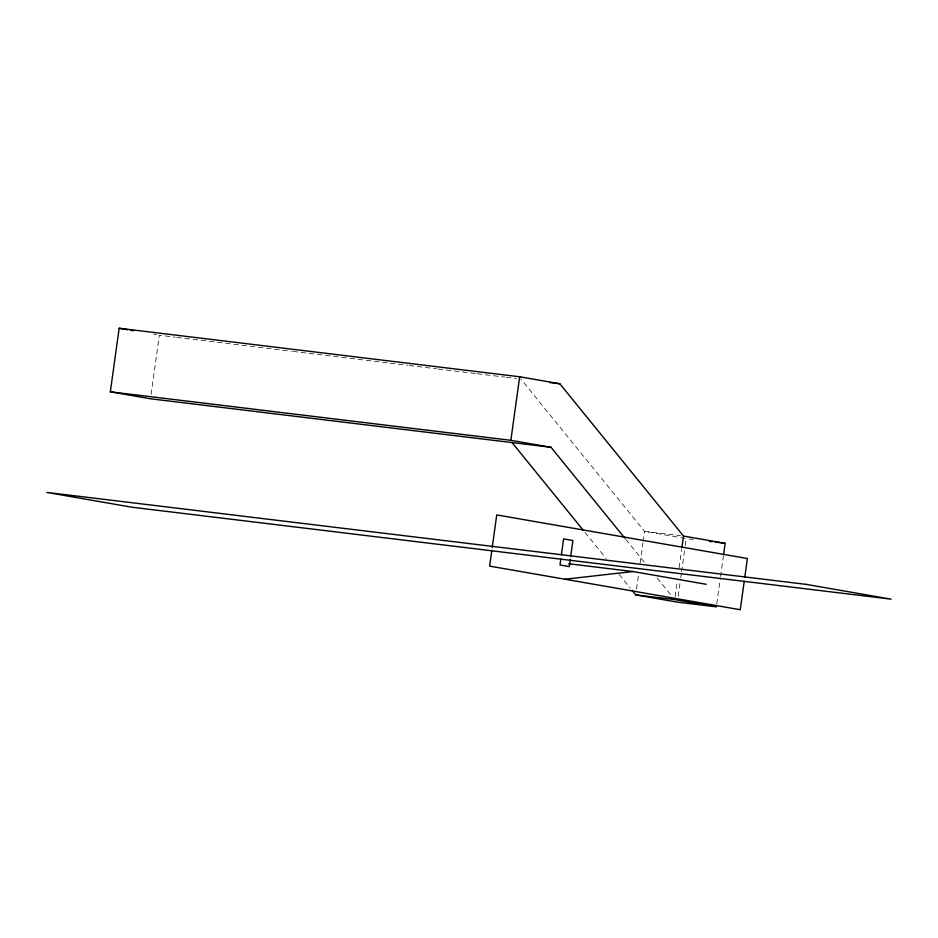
<?xml version="1.0" encoding="UTF-8"?>
<svg xmlns="http://www.w3.org/2000/svg" width="938" height="938" viewBox="0 0 938 938"><rect width="100%" height="100%" fill="white"/><g stroke="black" fill="none" stroke-linecap="round" stroke-linejoin="round"><path stroke-width="0.7" stroke-dasharray="4.69 3.52" d="M151.088 394.452L159.308 335.253L175.277 337.188M636.515 589.087L638.52 574.654M640.126 563.105L642.929 542.891M643.128 541.449L644.535 531.342L520.848 379.034M675.09 596.697L677.095 582.264M679.1 567.818L681.703 549.047M678.174 596.345L680.578 579.016M680.777 577.574L681.387 573.235M681.586 571.793L684.986 547.253M685.186 545.799L686.194 538.588L644.535 531.342L680.613 535.704M716.749 603.943L720.361 577.96M720.56 576.518L723.362 556.304M176.731 337.363L291.437 351.258M292.891 351.433L388.719 363.029M390.173 363.205L407.596 365.316M409.05 365.492L436.639 368.833M438.081 369.009L475.836 373.582M477.29 373.758L504.879 377.099M506.332 377.275L516.498 378.506M689.078 538.94L693.405 539.456M153.574 334.256L156.435 334.749M625.775 539.35L645.156 563.222M657.151 577.996L671.925 596.181M584.949 532.362L606.183 558.497M619.103 574.408L630.172 588.044"/><path stroke-width="1.41" d="M624.849 538.213L551.005 447.285L150.49 398.779L110.344 391.803L119.161 328.265L519.675 376.771L559.822 383.759L683.509 536.055L725.168 543.301L723.561 554.85M491.805 550.477L489.636 566.13L740.27 609.735L744.221 581.279M492.204 547.64L496.741 514.915L747.375 558.52L744.807 577.011M551.005 447.285L510.858 440.309L519.675 376.771M560.783 559.177L559.986 564.981L569.284 566.599L570.292 559.353M561.393 554.827L563.597 538.881L572.907 540.499L570.691 556.445M681.903 547.604L683.509 536.055M564.887 579.227L632.915 571.535L706.185 584.28M549.715 382.528L559.822 383.759M110.344 391.803L510.858 440.309M709.292 541.378L712.177 541.73M715.061 542.082L725.168 543.301M568.756 563.761L632.915 571.535M635.718 594.868L674.692 599.593L716.351 606.839L677.377 602.114L635.718 594.868L632.024 590.319M119.161 328.265L127.767 329.766M130.628 330.258L133.501 330.762M512.031 442.572L583.108 530.087M806.164 584.374L46.9 492.427L131.836 507.2L891.1 599.159L806.164 584.374"/></g></svg>
